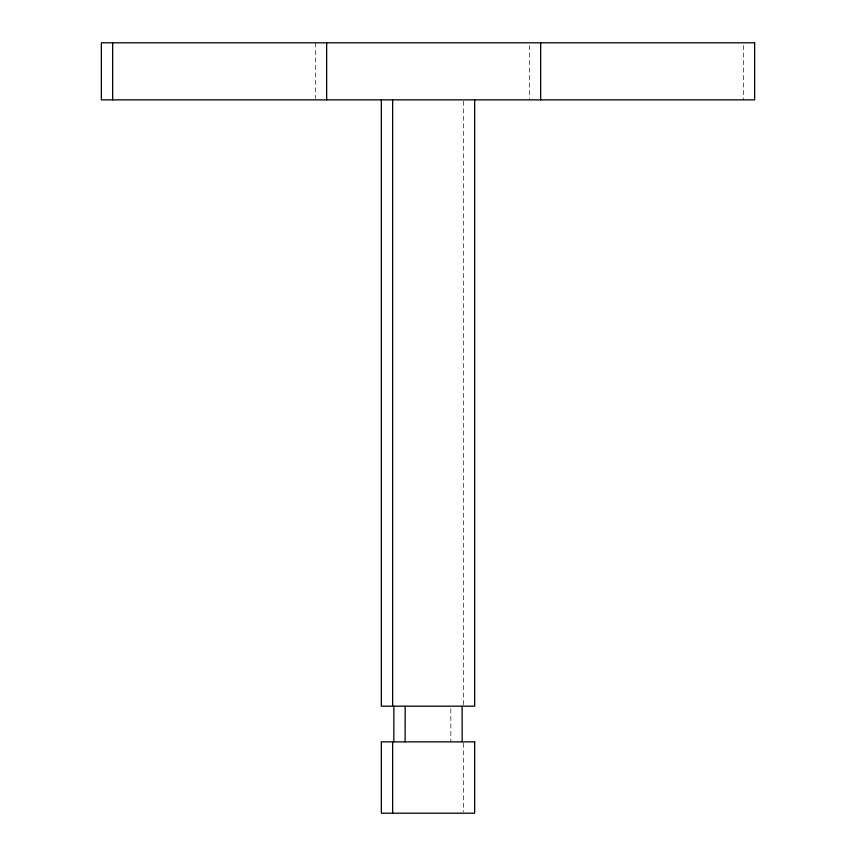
<?xml version="1.0" encoding="UTF-8"?>
<svg xmlns="http://www.w3.org/2000/svg" width="856" height="856" viewBox="0 0 856 856"><rect width="100%" height="100%" fill="white"/><g stroke="black" fill="none" stroke-linecap="round" stroke-linejoin="round"><path stroke-width="0.64" stroke-dasharray="4.28 3.21" d="M450.834 708.843L450.877 741.863M743.35 45.454L743.35 99.863M529.35 45.454L529.35 98.536M463.364 101.201L463.364 704.863M463.364 743.19L463.364 811.884M315.35 42.8L315.35 98.536"/><path stroke-width="1.28" d="M393.824 741.863L393.878 706.2M405.123 741.863L405.177 706.2M462.122 706.2L462.176 741.863M540.65 42.8L540.65 99.863M474.663 99.863L474.663 706.2L381.337 706.2L381.337 99.863M392.637 99.863L392.637 706.2M392.637 741.863L392.637 813.2M326.65 42.8L326.65 99.863M112.65 42.8L112.65 99.863M754.65 42.8L101.35 42.8L101.35 99.863L754.65 99.863L754.65 42.8M474.663 741.863L381.337 741.863L381.337 813.2L474.663 813.2L474.663 741.863"/></g></svg>
